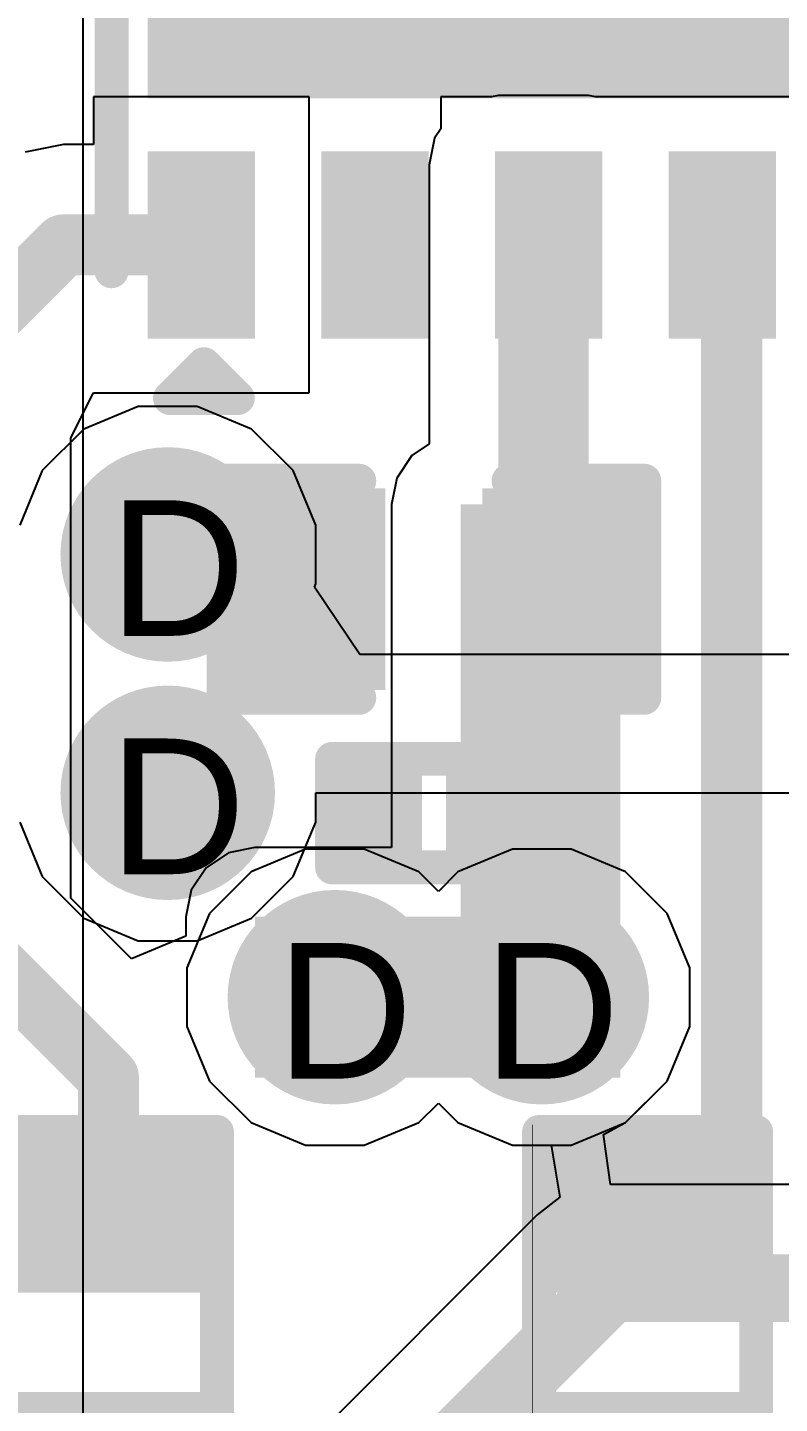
# Model space of a CAD drawing. Header units: inches. Extents: x 0 to 5401, y 0 to 5414.
# Drawn here: x 73.36 to 76.17, y 85.16 to 90.31 of the extents above; entities that cross this region are included whole.
import ezdxf

# ---------------------------------------------------------------- set-up
doc = ezdxf.new("R2010")
doc.units = ezdxf.units.IN
for name, color, linetype in [('Bottom Layer', 5, 'Continuous'), ('Bottom Solder', 6, 'Continuous'), ('Drill Drawing', 1, 'Continuous'), ('Layer 1', 16, 'Continuous'), ('Layer 2', 76, 'Continuous'), ('Top Layer', 1, 'Continuous'), ('Top Overlay', 2, 'Continuous'), ('Top Paste', 8, 'Continuous'), ('Top Solder', 216, 'Continuous'), ('Via Holes', 16, 'Continuous')]:
    doc.layers.add(name, color=color, linetype=linetype)
doc.styles.add('Arial', font='', dxfattribs={"height": 0.2})
doc.styles.get('Arial').set_extended_font_data('Arial')

# ---------------------------------------------------------------- blocks, each defined once
blk = doc.blocks.new('VSON_14_3_4_5__31')
at = {"layer": 'Top Layer'}
for points in [[(-1.10000034, 2.1000085), (-1.10000034, 1.8000091), (-1.69999914, 1.8000091), (-1.69999914, 2.1000085)], [(0.7999983999999999, 2.0999958), (0.7999984, -2.0999958), (-0.7999983999999999, -2.0999958), (-0.7999984, 2.0999958)], [(1.69999914, 2.1000085), (1.69999914, 1.8000091), (1.10000034, 1.8000091), (1.10000034, 2.1000085)], [(-1.10000034, 1.4499971), (-1.10000034, 1.1499977), (-1.69999914, 1.1499977), (-1.69999914, 1.4499971)], [(1.69999914, 1.4499971), (1.69999914, 1.1499977), (1.10000034, 1.1499977), (1.10000034, 1.4499971)], [(-1.10000034, 0.8000110999999999), (-1.10000034, 0.5000117000000001), (-1.69999914, 0.5000117000000001), (-1.69999914, 0.8000110999999999)], [(1.69999914, 0.8000110999999999), (1.69999914, 0.5000117000000001), (1.10000034, 0.5000117000000001), (1.10000034, 0.8000110999999999)], [(-1.10000034, 0.1499997), (-1.10000034, -0.1499997), (-1.69999914, -0.1499997), (-1.69999914, 0.1499997)], [(1.69999914, 0.1499997), (1.69999914, -0.1499997), (1.10000034, -0.1499997), (1.10000034, 0.1499997)], [(-1.10000034, -0.5000117000000001), (-1.10000034, -0.8000110999999999), (-1.69999914, -0.8000110999999999), (-1.69999914, -0.5000117000000001)], [(1.69999914, -0.5000117000000001), (1.69999914, -0.8000110999999999), (1.10000034, -0.8000110999999999), (1.10000034, -0.5000117000000001)], [(-1.10000034, -1.1499977), (-1.10000034, -1.4499971), (-1.69999914, -1.4499971), (-1.69999914, -1.1499977)], [(1.69999914, -1.1499977), (1.69999914, -1.4499971), (1.10000034, -1.4499971), (1.10000034, -1.1499977)], [(-1.10000034, -1.8000091), (-1.10000034, -2.1000085), (-1.69999914, -2.1000085), (-1.69999914, -1.8000091)], [(1.69999914, -1.8000091), (1.69999914, -2.1000085), (1.10000034, -2.1000085), (1.10000034, -1.8000091)]]:
    blk.add_hatch(color=1, dxfattribs=at).paths.add_polyline_path(points)
at = {"layer": 'Top Solder'}
for points in [[(-1.04920034, 2.1508085), (-1.04920034, 1.7492091), (-1.75079914, 1.7492091), (-1.75079914, 2.1508085)], [(0.8507983999999997, 2.1507958), (0.8507984000000001, -2.1507958), (-0.8507983999999997, -2.1507958), (-0.8507984000000001, 2.1507958)], [(1.75079914, 2.1508085), (1.75079914, 1.7492091), (1.04920034, 1.7492091), (1.04920034, 2.1508085)], [(-1.04920034, 1.5007971), (-1.04920034, 1.0991977), (-1.75079914, 1.0991977), (-1.75079914, 1.5007971)], [(1.75079914, 1.5007971), (1.75079914, 1.0991977), (1.04920034, 1.0991977), (1.04920034, 1.5007971)], [(-1.04920034, 0.8508110999999999), (-1.04920034, 0.4492117), (-1.75079914, 0.4492117), (-1.75079914, 0.8508110999999999)], [(1.75079914, 0.8508110999999999), (1.75079914, 0.4492117), (1.04920034, 0.4492117), (1.04920034, 0.8508110999999999)], [(-1.04920034, 0.2007997), (-1.04920034, -0.2007997), (-1.75079914, -0.2007997), (-1.75079914, 0.2007997)], [(1.75079914, 0.2007997), (1.75079914, -0.2007997), (1.04920034, -0.2007997), (1.04920034, 0.2007997)], [(-1.04920034, -0.4492117), (-1.04920034, -0.8508110999999999), (-1.75079914, -0.8508110999999999), (-1.75079914, -0.4492117)], [(1.75079914, -0.4492117), (1.75079914, -0.8508110999999999), (1.04920034, -0.8508110999999999), (1.04920034, -0.4492117)], [(-1.04920034, -1.0991977), (-1.04920034, -1.5007971), (-1.75079914, -1.5007971), (-1.75079914, -1.0991977)], [(1.75079914, -1.0991977), (1.75079914, -1.5007971), (1.04920034, -1.5007971), (1.04920034, -1.0991977)], [(-1.04920034, -1.7492091), (-1.04920034, -2.1508085), (-1.75079914, -2.1508085), (-1.75079914, -1.7492091)], [(1.75079914, -1.7492091), (1.75079914, -2.1508085), (1.04920034, -2.1508085), (1.04920034, -1.7492091)]]:
    blk.add_hatch(color=216, dxfattribs=at).paths.add_polyline_path(points)
at = {"layer": 'Top Overlay'}
for points in [[(-1.4986, 2.286, 0.127, 0.127, 0), (1.4732, 2.286, 0.127, 0.127, 0)], [(-1.97355968, 2.06727552, 0.127, 0.127, 0), (-1.84655968, 1.94027552, 0.127, 0.127, 0)], [(-1.97355968, 2.06727552, 0.127, 0.127, 0), (-1.97355968, 1.81327552, 0.127, 0.127, 0)], [(-1.84655968, 1.94027552, 0.127, 0.127, 0), (-1.97355968, 1.81327552, 0.127, 0.127, 0)], [(-1.4986, -2.286, 0.127, 0.127, 0), (1.4732, -2.286, 0.127, 0.127, 0)]]:
    blk.add_lwpolyline(points, format="xyseb", dxfattribs=at)
for points in [[(-1.53035, 2.286, 0.0635, 0.0635, 1), (-1.46685, 2.286, 0.0635, 0.0635, 1)], [(1.44145, 2.286, 0.0635, 0.0635, 1), (1.50495, 2.286, 0.0635, 0.0635, 1)], [(-2.00530968, 2.06727552, 0.0635, 0.0635, 1), (-1.94180968, 2.06727552, 0.0635, 0.0635, 1)], [(-2.00530968, 2.06727552, 0.0635, 0.0635, 1), (-1.94180968, 2.06727552, 0.0635, 0.0635, 1)], [(-1.87830968, 1.94027552, 0.0635, 0.0635, 1), (-1.81480968, 1.94027552, 0.0635, 0.0635, 1)], [(-1.87830968, 1.94027552, 0.0635, 0.0635, 1), (-1.81480968, 1.94027552, 0.0635, 0.0635, 1)], [(-2.00530968, 1.81327552, 0.0635, 0.0635, 1), (-1.94180968, 1.81327552, 0.0635, 0.0635, 1)], [(-2.00530968, 1.81327552, 0.0635, 0.0635, 1), (-1.94180968, 1.81327552, 0.0635, 0.0635, 1)], [(-1.53035, -2.286, 0.0635, 0.0635, 1), (-1.46685, -2.286, 0.0635, 0.0635, 1)], [(1.44145, -2.286, 0.0635, 0.0635, 1), (1.50495, -2.286, 0.0635, 0.0635, 1)]]:
    blk.add_lwpolyline(points, format="xyseb", close=True, dxfattribs=at)
blk = doc.blocks.new('R___0402_131')
at = {"layer": 'Top Layer'}
for points in [[(-0.6985, -0.3175), (-0.6985, 0.3174999999999999), (-0.2413000000000001, 0.3175), (-0.2412999999999999, -0.3174999999999999)], [(0.2413000000000001, -0.3175), (0.2412999999999999, 0.3174999999999999), (0.6985, 0.3175), (0.6985, -0.3174999999999999)]]:
    blk.add_hatch(color=1, dxfattribs=at).paths.add_polyline_path(points)
at = {"layer": 'Top Paste'}
for points in [[(-0.6985, -0.3175), (-0.6985, 0.3174999999999999), (-0.2413000000000001, 0.3175), (-0.2412999999999999, -0.3174999999999999)], [(0.2413000000000001, -0.3175), (0.2412999999999999, 0.3174999999999999), (0.6985, 0.3175), (0.6985, -0.3174999999999999)]]:
    blk.add_hatch(color=8, dxfattribs=at).paths.add_polyline_path(points)
at = {"layer": 'Top Solder'}
for points in [[(-0.75350116, -0.3725011600000001), (-0.75350116, 0.3725011599999999), (-0.18629884, 0.3725011600000001), (-0.1862988399999999, -0.3725011599999999)], [(0.18629884, -0.3725011600000001), (0.1862988399999999, 0.3725011599999999), (0.75350116, 0.3725011600000001), (0.75350116, -0.3725011599999999)]]:
    blk.add_hatch(color=216, dxfattribs=at).paths.add_polyline_path(points)
at = {"layer": 'Top Overlay'}
for points in [[(-0.7874, -0.4064, 0.127, 0.127, 0), (-0.7874, 0.4064, 0.127, 0.127, 0)], [(0.7874, 0.4064, 0.127, 0.127, 0), (-0.7874, 0.4064, 0.127, 0.127, 0)], [(0.7874, -0.4064, 0.127, 0.127, 0), (0.7874, 0.4064, 0.127, 0.127, 0)], [(0.7874, -0.4064, 0.127, 0.127, 0), (-0.7874, -0.4064, 0.127, 0.127, 0)], [(0.8128, -0.4318, 0.0032258, 0.0032258, 0), (-0.8128, -0.4318, 0.0032258, 0.0032258, 0)]]:
    blk.add_lwpolyline(points, format="xyseb", dxfattribs=at)
for points in [[(-0.8191499999999999, 0.4064, 0.0635, 0.0635, 1), (-0.7556499999999999, 0.4064, 0.0635, 0.0635, 1)], [(-0.8191499999999999, 0.4064, 0.0635, 0.0635, 1), (-0.7556499999999999, 0.4064, 0.0635, 0.0635, 1)], [(0.7556499999999999, 0.4064, 0.0635, 0.0635, 1), (0.8191499999999999, 0.4064, 0.0635, 0.0635, 1)], [(0.7556499999999999, 0.4064, 0.0635, 0.0635, 1), (0.8191499999999999, 0.4064, 0.0635, 0.0635, 1)], [(-0.8191499999999999, -0.4064, 0.0635, 0.0635, 1), (-0.7556499999999999, -0.4064, 0.0635, 0.0635, 1)], [(-0.8191499999999999, -0.4064, 0.0635, 0.0635, 1), (-0.7556499999999999, -0.4064, 0.0635, 0.0635, 1)], [(0.7556499999999999, -0.4064, 0.0635, 0.0635, 1), (0.8191499999999999, -0.4064, 0.0635, 0.0635, 1)], [(0.7556499999999999, -0.4064, 0.0635, 0.0635, 1), (0.8191499999999999, -0.4064, 0.0635, 0.0635, 1)], [(-0.81360518, -0.4318, 0.0016129, 0.0016129, 1), (-0.8119948199999999, -0.4318, 0.0016129, 0.0016129, 1)], [(0.8119948199999999, -0.4318, 0.0016129, 0.0016129, 1), (0.81360518, -0.4318, 0.0016129, 0.0016129, 1)]]:
    blk.add_lwpolyline(points, format="xyseb", close=True, dxfattribs=at)
blk = doc.blocks.new('R___0402_132')
at = {"layer": 'Top Layer'}
for points in [[(-0.6985, -0.3175), (-0.6985, 0.3174999999999999), (-0.2413000000000001, 0.3175), (-0.2412999999999999, -0.3174999999999999)], [(0.2413000000000001, -0.3175), (0.2412999999999999, 0.3174999999999999), (0.6985, 0.3175), (0.6985, -0.3174999999999999)]]:
    blk.add_hatch(color=1, dxfattribs=at).paths.add_polyline_path(points)
at = {"layer": 'Top Paste'}
for points in [[(-0.6985, -0.3175), (-0.6985, 0.3174999999999999), (-0.2413000000000001, 0.3175), (-0.2412999999999999, -0.3174999999999999)], [(0.2413000000000001, -0.3175), (0.2412999999999999, 0.3174999999999999), (0.6985, 0.3175), (0.6985, -0.3174999999999999)]]:
    blk.add_hatch(color=8, dxfattribs=at).paths.add_polyline_path(points)
at = {"layer": 'Top Solder'}
for points in [[(-0.75350116, -0.3725011600000001), (-0.75350116, 0.3725011599999999), (-0.18629884, 0.3725011600000001), (-0.1862988399999999, -0.3725011599999999)], [(0.18629884, -0.3725011600000001), (0.1862988399999999, 0.3725011599999999), (0.75350116, 0.3725011600000001), (0.75350116, -0.3725011599999999)]]:
    blk.add_hatch(color=216, dxfattribs=at).paths.add_polyline_path(points)
at = {"layer": 'Top Overlay'}
for points in [[(-0.7874, -0.4064, 0.127, 0.127, 0), (-0.7874, 0.4064, 0.127, 0.127, 0)], [(0.7874, 0.4064, 0.127, 0.127, 0), (-0.7874, 0.4064, 0.127, 0.127, 0)], [(0.7874, -0.4064, 0.127, 0.127, 0), (0.7874, 0.4064, 0.127, 0.127, 0)], [(0.7874, -0.4064, 0.127, 0.127, 0), (-0.7874, -0.4064, 0.127, 0.127, 0)], [(0.8128, -0.4318, 0.0032258, 0.0032258, 0), (-0.8128, -0.4318, 0.0032258, 0.0032258, 0)]]:
    blk.add_lwpolyline(points, format="xyseb", dxfattribs=at)
for points in [[(-0.8191499999999999, 0.4064, 0.0635, 0.0635, 1), (-0.7556499999999999, 0.4064, 0.0635, 0.0635, 1)], [(-0.8191499999999999, 0.4064, 0.0635, 0.0635, 1), (-0.7556499999999999, 0.4064, 0.0635, 0.0635, 1)], [(0.7556499999999999, 0.4064, 0.0635, 0.0635, 1), (0.8191499999999999, 0.4064, 0.0635, 0.0635, 1)], [(0.7556499999999999, 0.4064, 0.0635, 0.0635, 1), (0.8191499999999999, 0.4064, 0.0635, 0.0635, 1)], [(-0.8191499999999999, -0.4064, 0.0635, 0.0635, 1), (-0.7556499999999999, -0.4064, 0.0635, 0.0635, 1)], [(-0.8191499999999999, -0.4064, 0.0635, 0.0635, 1), (-0.7556499999999999, -0.4064, 0.0635, 0.0635, 1)], [(0.7556499999999999, -0.4064, 0.0635, 0.0635, 1), (0.8191499999999999, -0.4064, 0.0635, 0.0635, 1)], [(0.7556499999999999, -0.4064, 0.0635, 0.0635, 1), (0.8191499999999999, -0.4064, 0.0635, 0.0635, 1)], [(-0.81360518, -0.4318, 0.0016129, 0.0016129, 1), (-0.8119948199999999, -0.4318, 0.0016129, 0.0016129, 1)], [(0.8119948199999999, -0.4318, 0.0016129, 0.0016129, 1), (0.81360518, -0.4318, 0.0016129, 0.0016129, 1)]]:
    blk.add_lwpolyline(points, format="xyseb", close=True, dxfattribs=at)
blk = doc.blocks.new('DSN0603_2_222')
at = {"layer": 'Top Layer'}
for points in [[(-0.2999994, 0.11999976), (-0.0999998, 0.11999976), (-0.0999998, -0.11999976), (-0.2999994, -0.11999976)], [(0.0999998, 0.11999976), (0.2999994, 0.11999976), (0.2999994, -0.11999976), (0.0999998, -0.11999976)]]:
    blk.add_hatch(color=1, dxfattribs=at).paths.add_polyline_path(points)
at = {"layer": 'Top Paste'}
for points in [[(-0.2999994, 0.11999976), (-0.0999998, 0.11999976), (-0.0999998, -0.11999976), (-0.2999994, -0.11999976)], [(0.0999998, 0.11999976), (0.2999994, 0.11999976), (0.2999994, -0.11999976), (0.0999998, -0.11999976)]]:
    blk.add_hatch(color=8, dxfattribs=at).paths.add_polyline_path(points)
at = {"layer": 'Top Solder'}
for points in [[(-0.35500056, 0.17500092), (-0.04499863999999999, 0.17500092), (-0.04499863999999999, -0.17500092), (-0.35500056, -0.17500092)], [(0.04499863999999999, 0.17500092), (0.35500056, 0.17500092), (0.35500056, -0.17500092), (0.04499863999999999, -0.17500092)]]:
    blk.add_hatch(color=216, dxfattribs=at).paths.add_polyline_path(points)
at = {"layer": 'Top Overlay'}
for points in [[(-0.3809999999999999, 0.2032, 0.127, 0.127, 0), (-0.3809999999999999, -0.2032, 0.127, 0.127, 0)], [(0.3809999999999999, 0.2032, 0.127, 0.127, 0), (-0.3809999999999999, 0.2032, 0.127, 0.127, 0)], [(0.3809999999999999, 0.2032, 0.127, 0.127, 0), (0.3809999999999999, -0.2032, 0.127, 0.127, 0)], [(0.3809999999999999, -0.2032, 0.127, 0.127, 0), (-0.3809999999999999, -0.2032, 0.127, 0.127, 0)]]:
    blk.add_lwpolyline(points, format="xyseb", dxfattribs=at)
for points in [[(-0.41275, 0.2032, 0.0635, 0.0635, 1), (-0.34925, 0.2032, 0.0635, 0.0635, 1)], [(-0.41275, 0.2032, 0.0635, 0.0635, 1), (-0.34925, 0.2032, 0.0635, 0.0635, 1)], [(0.34925, 0.2032, 0.0635, 0.0635, 1), (0.41275, 0.2032, 0.0635, 0.0635, 1)], [(0.34925, 0.2032, 0.0635, 0.0635, 1), (0.41275, 0.2032, 0.0635, 0.0635, 1)], [(-0.41275, -0.2032, 0.0635, 0.0635, 1), (-0.34925, -0.2032, 0.0635, 0.0635, 1)], [(-0.41275, -0.2032, 0.0635, 0.0635, 1), (-0.34925, -0.2032, 0.0635, 0.0635, 1)], [(0.34925, -0.2032, 0.0635, 0.0635, 1), (0.41275, -0.2032, 0.0635, 0.0635, 1)], [(0.34925, -0.2032, 0.0635, 0.0635, 1), (0.41275, -0.2032, 0.0635, 0.0635, 1)]]:
    blk.add_lwpolyline(points, format="xyseb", close=True, dxfattribs=at)
blk = doc.blocks.new('C___0402_287')
at = {"layer": 'Top Layer'}
for points in [[(-0.6985, -0.3175), (-0.6985, 0.3175), (-0.2412999999999999, 0.3175), (-0.2413, -0.3175)], [(0.2412999999999999, -0.3175), (0.2413, 0.3175), (0.6985, 0.3175), (0.6985, -0.3175)]]:
    blk.add_hatch(color=1, dxfattribs=at).paths.add_polyline_path(points)
at = {"layer": 'Top Paste'}
for points in [[(-0.6985, -0.3175), (-0.6985, 0.3175), (-0.2412999999999999, 0.3175), (-0.2413, -0.3175)], [(0.2412999999999999, -0.3175), (0.2413, 0.3175), (0.6985, 0.3175), (0.6985, -0.3175)]]:
    blk.add_hatch(color=8, dxfattribs=at).paths.add_polyline_path(points)
at = {"layer": 'Top Solder'}
for points in [[(-0.7584998799999999, -0.37749988), (-0.7584998799999999, 0.37749988), (-0.18130012, 0.37749988), (-0.18130012, -0.37749988)], [(0.18130012, -0.37749988), (0.18130012, 0.37749988), (0.7584998799999999, 0.37749988), (0.7584998799999999, -0.37749988)]]:
    blk.add_hatch(color=216, dxfattribs=at).paths.add_polyline_path(points)
at = {"layer": 'Top Overlay'}
for points in [[(-0.2794, 0.4064, 0.127, 0.127, 0), (-0.7874, 0.4064, 0.127, 0.127, 0)], [(-0.7874, 0.4064, 0.127, 0.127, 0), (-0.7874, -0.4064, 0.127, 0.127, 0)], [(0.7874, 0.4064, 0.127, 0.127, 0), (0.2794, 0.4064, 0.127, 0.127, 0)], [(0.7874, 0.4064, 0.127, 0.127, 0), (0.7874, -0.4064, 0.127, 0.127, 0)], [(-0.2794, -0.4064, 0.127, 0.127, 0), (-0.7874, -0.4064, 0.127, 0.127, 0)], [(0.7874, -0.4064, 0.127, 0.127, 0), (0.2794, -0.4064, 0.127, 0.127, 0)]]:
    blk.add_lwpolyline(points, format="xyseb", dxfattribs=at)
for points in [[(-0.8191499999999999, 0.4064, 0.0635, 0.0635, 1), (-0.7556499999999999, 0.4064, 0.0635, 0.0635, 1)], [(-0.8191499999999999, 0.4064, 0.0635, 0.0635, 1), (-0.7556499999999999, 0.4064, 0.0635, 0.0635, 1)], [(-0.31115, 0.4064, 0.0635, 0.0635, 1), (-0.24765, 0.4064, 0.0635, 0.0635, 1)], [(0.24765, 0.4064, 0.0635, 0.0635, 1), (0.31115, 0.4064, 0.0635, 0.0635, 1)], [(0.7556499999999999, 0.4064, 0.0635, 0.0635, 1), (0.8191499999999999, 0.4064, 0.0635, 0.0635, 1)], [(0.7556499999999999, 0.4064, 0.0635, 0.0635, 1), (0.8191499999999999, 0.4064, 0.0635, 0.0635, 1)], [(-0.8191499999999999, -0.4064, 0.0635, 0.0635, 1), (-0.7556499999999999, -0.4064, 0.0635, 0.0635, 1)], [(-0.8191499999999999, -0.4064, 0.0635, 0.0635, 1), (-0.7556499999999999, -0.4064, 0.0635, 0.0635, 1)], [(-0.31115, -0.4064, 0.0635, 0.0635, 1), (-0.24765, -0.4064, 0.0635, 0.0635, 1)], [(0.24765, -0.4064, 0.0635, 0.0635, 1), (0.31115, -0.4064, 0.0635, 0.0635, 1)], [(0.7556499999999999, -0.4064, 0.0635, 0.0635, 1), (0.8191499999999999, -0.4064, 0.0635, 0.0635, 1)], [(0.7556499999999999, -0.4064, 0.0635, 0.0635, 1), (0.8191499999999999, -0.4064, 0.0635, 0.0635, 1)]]:
    blk.add_lwpolyline(points, format="xyseb", close=True, dxfattribs=at)

msp = doc.modelspace()

# ---------------------------------------------------------------- hatches: boundary and pattern name
at = {"layer": 'Bottom Layer'}
h = msp.add_hatch(color=5, dxfattribs=at)
edge = h.paths.add_edge_path()
edge.add_arc((73.88255734, 88.33799452), 0.2999994, 0, 360)
h = msp.add_hatch(color=5, dxfattribs=at)
edge = h.paths.add_edge_path()
edge.add_arc((73.88255734, 87.44561123999999), 0.2999994, 0, 360)
h = msp.add_hatch(color=5, dxfattribs=at)
edge = h.paths.add_edge_path()
edge.add_arc((74.50829396, 86.68020764), 0.2999994, 0, 360)
h = msp.add_hatch(color=5, dxfattribs=at)
edge = h.paths.add_edge_path()
edge.add_arc((75.28287965999999, 86.68020764), 0.2999994, 0, 360)
at = {"layer": 'Bottom Solder'}
h = msp.add_hatch(color=6, dxfattribs=at)
edge = h.paths.add_edge_path()
edge.add_arc((73.88255734, 88.33799452), 0.4015993999999999, 0, 360)
h = msp.add_hatch(color=6, dxfattribs=at)
edge = h.paths.add_edge_path()
edge.add_arc((73.88255734, 87.44561123999999), 0.4015993999999999, 0, 360)
h = msp.add_hatch(color=6, dxfattribs=at)
edge = h.paths.add_edge_path()
edge.add_arc((74.50829396, 86.68020764), 0.4015993999999999, 0, 360)
h = msp.add_hatch(color=6, dxfattribs=at)
edge = h.paths.add_edge_path()
edge.add_arc((75.28287965999999, 86.68020764), 0.4015993999999999, 0, 360)
at = {"layer": 'Layer 1'}
h = msp.add_hatch(color=16, dxfattribs=at)
edge = h.paths.add_edge_path()
edge.add_arc((73.88255734, 88.33799452), 0.2999994, 0, 360)
h = msp.add_hatch(color=16, dxfattribs=at)
edge = h.paths.add_edge_path()
edge.add_arc((73.88255734, 87.44561123999999), 0.2999994, 0, 360)
h = msp.add_hatch(color=16, dxfattribs=at)
edge = h.paths.add_edge_path()
edge.add_arc((74.50829396, 86.68020764), 0.2999994, 0, 360)
h = msp.add_hatch(color=16, dxfattribs=at)
edge = h.paths.add_edge_path()
edge.add_arc((75.28287965999999, 86.68020764), 0.2999994, 0, 360)
at = {"layer": 'Layer 2'}
h = msp.add_hatch(color=76, dxfattribs=at)
edge = h.paths.add_edge_path()
edge.add_arc((73.88255734, 88.33799452), 0.2999994, 0, 360)
h = msp.add_hatch(color=76, dxfattribs=at)
edge = h.paths.add_edge_path()
edge.add_arc((73.88255734, 87.44561123999999), 0.2999994, 0, 360)
h = msp.add_hatch(color=76, dxfattribs=at)
edge = h.paths.add_edge_path()
edge.add_arc((74.50829396, 86.68020764), 0.2999994, 0, 360)
h = msp.add_hatch(color=76, dxfattribs=at)
edge = h.paths.add_edge_path()
edge.add_arc((75.28287965999999, 86.68020764), 0.2999994, 0, 360)
at = {"layer": 'Top Layer'}
for points in [[(75.12017996, 87.89011124), (75.45827935999999, 87.89011124), (75.45827935999999, 89.79701116), (75.12017996, 89.79701116)], [(74.97887975999998, 86.3794818), (75.57737996, 86.3794818), (75.57737996, 88.52511124), (74.97887975999998, 88.52511124)], [(74.20919118, 86.3794818), (75.57737742, 86.3794818), (75.57737742, 86.98152275999999), (74.20919118, 86.98152275999999)]]:
    msp.add_hatch(color=1, dxfattribs=at).paths.add_polyline_path(points)
h = msp.add_hatch(color=1, dxfattribs=at)
edge = h.paths.add_edge_path()
edge.add_arc((73.88255734, 88.33799452), 0.2999994, 0, 360)
h = msp.add_hatch(color=1, dxfattribs=at)
edge = h.paths.add_edge_path()
edge.add_arc((73.88255734, 87.44561123999999), 0.2999994, 0, 360)
h = msp.add_hatch(color=1, dxfattribs=at)
edge = h.paths.add_edge_path()
edge.add_arc((74.50829396, 86.68020764), 0.2999994, 0, 360)
h = msp.add_hatch(color=1, dxfattribs=at)
edge = h.paths.add_edge_path()
edge.add_arc((75.28287965999999, 86.68020764), 0.2999994, 0, 360)
at = {"layer": 'Top Solder'}
h = msp.add_hatch(color=216, dxfattribs=at)
edge = h.paths.add_edge_path()
edge.add_arc((73.88255734, 88.33799452), 0.4015993999999999, 0, 360)
h = msp.add_hatch(color=216, dxfattribs=at)
edge = h.paths.add_edge_path()
edge.add_arc((73.88255734, 87.44561123999999), 0.4015993999999999, 0, 360)
h = msp.add_hatch(color=216, dxfattribs=at)
edge = h.paths.add_edge_path()
edge.add_arc((74.50829396, 86.68020764), 0.4015993999999999, 0, 360)
h = msp.add_hatch(color=216, dxfattribs=at)
edge = h.paths.add_edge_path()
edge.add_arc((75.28287965999999, 86.68020764), 0.4015993999999999, 0, 360)
at = {"layer": 'Via Holes'}
h = msp.add_hatch(color=7, dxfattribs=at)
edge = h.paths.add_edge_path()
edge.add_arc((73.88255734, 88.33799452), 0.1499997, 0, 360)
h = msp.add_hatch(color=7, dxfattribs=at)
edge = h.paths.add_edge_path()
edge.add_arc((73.88255734, 87.44561123999999), 0.1499997, 0, 360)
h = msp.add_hatch(color=7, dxfattribs=at)
edge = h.paths.add_edge_path()
edge.add_arc((74.50829396, 86.68020764), 0.1499997, 0, 360)
h = msp.add_hatch(color=7, dxfattribs=at)
edge = h.paths.add_edge_path()
edge.add_arc((75.28287965999999, 86.68020764), 0.1499997, 0, 360)

# ---------------------------------------------------------------- linework, layer by layer
at = {"layer": 'Bottom Layer'}
for p, q in [((73.56574821999999, 84.45268352000001), (73.56574821999999, 91.20250492)), ((74.39809605999999, 87.23420704), (74.1944795, 87.14986634)), ((74.61849185999999, 87.23420704), (74.39809605999999, 87.23420704)), ((74.82210841999999, 87.14986634), (74.61849185999999, 87.23420704)), ((75.17268176, 87.23420704), (74.9690652, 87.14986634)), ((75.39307756, 87.23420704), (75.17268176, 87.23420704)), ((75.59669412, 87.14986634), (75.39307756, 87.23420704)), ((74.1944795, 87.14986634), (74.03863525999999, 86.9940221)), ((74.89558553999998, 87.07638668), (74.82210841999999, 87.14986634)), ((74.9690652, 87.14986634), (74.89558553999998, 87.07638668)), ((75.75253835999999, 86.9940221), (75.59669412, 87.14986634)), ((74.03863525999999, 86.9940221), (73.95429456, 86.79040554)), ((75.83687905999999, 86.79040554), (75.75253835999999, 86.9940221)), ((73.95429456, 86.79040554), (73.95429456, 86.57000973999999)), ((75.83687905999999, 86.57000973999999), (75.83687905999999, 86.79040554)), ((73.95429456, 86.57000973999999), (74.03863525999999, 86.36639318)), ((75.75253835999999, 86.36639318), (75.83687905999999, 86.57000973999999)), ((74.03863525999999, 86.36639318), (74.1944795, 86.21054894)), ((75.66496169999999, 86.27881651999999), (75.75253835999999, 86.36639318)), ((74.82210841999999, 86.21054894), (74.89558553999998, 86.2840286)), ((74.89558553999998, 86.2840286), (74.9690652, 86.21054894)), ((75.59669666, 86.2105464), (75.66496169999999, 86.27881651999999)), ((74.1944795, 86.21054894), (74.39809605999999, 86.12620824)), ((74.61849185999999, 86.12620824), (74.82210841999999, 86.21054894)), ((74.9690652, 86.21054894), (75.17268176, 86.12620824)), ((75.51427366, 86.16652565999999), (75.59669666, 86.2105464)), ((75.51427366, 86.16651804), (75.51427366, 86.16652565999999)), ((75.5142762, 86.16651804), (75.51427366, 86.16651804)), ((75.54035946, 85.97901777999999), (75.5142762, 86.16651804)), ((74.39809605999999, 86.12620824), (74.61849185999999, 86.12620824)), ((75.17268176, 86.12620824), (75.3147211, 86.12620824)), ((75.3147211, 86.12620824), (75.31807135999999, 86.12620315999999)), ((75.31807135999999, 86.12620315999999), (75.35076878, 85.9311337)), ((75.54878464, 85.9790127), (75.54035946, 85.97901777999999)), ((77.13103192, 85.9790127), (75.54878464, 85.9790127)), ((75.35077131999999, 85.93112608), (75.26566608, 85.86523594)), ((75.35076878, 85.9311337), (75.35076878, 85.93113624)), ((75.35076878, 85.93113624), (75.35077131999999, 85.93112608)), ((75.26566608, 85.86523594), (75.2084094, 85.80797418)), ((75.2084094, 85.80797418), (73.76894822, 84.368513))]:
    msp.add_line(p, q, dxfattribs=at)
for points in [[(73.86360894, 83.91380219999999, 0.254, 0.254, 0), (75.54035438, 85.59054764, 0.254, 0.254, 0)], [(75.54035438, 85.59054764, 0.254, 0.254, 0), (77.29193838, 85.59054764, 0.254, 0.254, 0)]]:
    msp.add_lwpolyline(points, format="xyseb", dxfattribs=at)
msp.add_lwpolyline([(75.47685437999999, 85.59054764, 0.127, 0.127, 1), (75.60385438, 85.59054764, 0.127, 0.127, 1)], format="xyseb", close=True, dxfattribs=at)
msp.add_lwpolyline([(75.47685437999999, 85.59054764, 0.127, 0.127, 1), (75.60385438, 85.59054764, 0.127, 0.127, 1)], format="xyseb", close=True, dxfattribs=at)
at = {"layer": 'Layer 1'}
for p, q in [((74.39809605999999, 87.23420704), (74.1944795, 87.14986634)), ((74.61849185999999, 87.23420704), (74.39809605999999, 87.23420704)), ((74.82210841999999, 87.14986634), (74.61849185999999, 87.23420704)), ((75.17268176, 87.23420704), (74.9690652, 87.14986634)), ((75.39307756, 87.23420704), (75.17268176, 87.23420704)), ((75.59669412, 87.14986634), (75.39307756, 87.23420704)), ((74.1944795, 87.14986634), (74.03863525999999, 86.9940221)), ((74.89558553999998, 87.07638668), (74.82210841999999, 87.14986634)), ((74.9690652, 87.14986634), (74.89558553999998, 87.07638668)), ((75.75253835999999, 86.9940221), (75.59669412, 87.14986634)), ((74.03863525999999, 86.9940221), (73.95429456, 86.79040554)), ((75.83687905999999, 86.79040554), (75.75253835999999, 86.9940221)), ((73.95429456, 86.79040554), (73.95429456, 86.57000973999999)), ((75.83687905999999, 86.57000973999999), (75.83687905999999, 86.79040554)), ((73.95429456, 86.57000973999999), (74.03863525999999, 86.36639318)), ((75.75253835999999, 86.36639318), (75.83687905999999, 86.57000973999999)), ((74.03863525999999, 86.36639318), (74.1944795, 86.21054894)), ((75.59669412, 86.21054894), (75.75253835999999, 86.36639318)), ((74.82210841999999, 86.21054894), (74.89558553999998, 86.2840286)), ((74.89558553999998, 86.2840286), (74.9690652, 86.21054894)), ((74.1944795, 86.21054894), (74.39809605999999, 86.12620824)), ((74.61849185999999, 86.12620824), (74.82210841999999, 86.21054894)), ((74.9690652, 86.21054894), (75.17268176, 86.12620824)), ((75.39307756, 86.12620824), (75.59669412, 86.21054894)), ((74.39809605999999, 86.12620824), (74.61849185999999, 86.12620824)), ((75.17268176, 86.12620824), (75.39307756, 86.12620824))]:
    msp.add_line(p, q, dxfattribs=at)
at = {"layer": 'Layer 2'}
for p, q in [((73.77235943999999, 88.89199391999999), (73.56874288, 88.80765322)), ((73.99275524, 88.89199391999999), (73.77235943999999, 88.89199391999999)), ((74.1963718, 88.80765322), (73.99275524, 88.89199391999999)), ((73.56874288, 88.80765322), (73.41289864, 88.65180897999998)), ((74.35221604, 88.65180897999998), (74.1963718, 88.80765322)), ((73.41289864, 88.65180897999998), (73.32855794, 88.44819242)), ((74.43655674, 88.44819242), (74.35221604, 88.65180897999998)), ((74.43655674, 88.22779661999999), (74.43655674, 88.44819242)), ((74.43144118, 88.2154446), (74.43655674, 88.22779661999999)), ((74.60203774, 87.96356296), (74.43144118, 88.2154446)), ((78.93324828, 87.96356296), (74.60203774, 87.96356296)), ((74.43655674, 87.33541333999999), (74.43655674, 87.44561123999999)), ((74.43655674, 87.44561123999999), (79.4512, 87.44561123999999)), ((73.32855794, 87.33541333999999), (73.41289864, 87.13179677999999)), ((74.35221604, 87.13179677999999), (74.43655674, 87.33541333999999)), ((73.41289864, 87.13179677999999), (73.56874288, 86.97595254)), ((74.1963718, 86.97595254), (74.35221604, 87.13179677999999)), ((73.56874288, 86.97595254), (73.77235943999999, 86.89161184)), ((73.99275524, 86.89161184), (74.1963718, 86.97595254)), ((73.77235943999999, 86.89161184), (73.99275524, 86.89161184))]:
    msp.add_line(p, q, dxfattribs=at)
at = {"layer": 'Top Layer'}
for p, q in [((74.41228196, 90.05101115999999), (73.60428255999999, 90.05101115999999)), ((73.60428255999999, 90.05101115999999), (73.60428255999999, 89.8725279)), ((74.41228196, 88.94301236), (74.41228196, 90.05101115999999)), ((75.0951635, 90.05101115999999), (74.90427996, 90.05101115999999)), ((74.90427996, 90.05101115999999), (74.90427996, 89.93108251999999)), ((75.12017996, 90.05598701999999), (75.0951635, 90.05101115999999)), ((75.45827935999999, 90.05598701999999), (75.12017996, 90.05598701999999)), ((75.48329582, 90.05101115999999), (75.45827935999999, 90.05598701999999)), ((78.31229955999999, 90.05101115999999), (75.48329582, 90.05101115999999)), ((74.90427996, 89.93108251999999), (74.88091704, 89.89611688)), ((73.49222538, 89.8725279), (73.34852233999999, 89.84394273999999)), ((73.60428255999999, 89.8725279), (73.49222538, 89.8725279)), ((74.88091704, 89.89611688), (74.8612041, 89.79701116)), ((74.8612041, 89.79701116), (74.8612041, 88.75196625999999)), ((73.5197158, 88.77483896), (73.6042851, 88.94301236)), ((73.6042851, 88.94301236), (74.41228196, 88.94301236)), ((73.5197158, 87.05136768), (73.5197158, 88.77483896)), ((74.8612041, 88.75196625999999), (74.79575591999999, 88.70823508)), ((74.79575591999999, 88.70823508), (74.73961684, 88.62421696)), ((74.73961684, 88.62421696), (74.71990389999999, 88.52511124)), ((74.71990389999999, 88.52511124), (74.71990389999999, 87.24049862)), ((74.20919118, 87.24049862), (74.11008546, 87.22078567999999)), ((74.71990389999999, 87.24049862), (74.20919118, 87.24049862)), ((74.11008546, 87.22078567999999), (74.02606734, 87.1646466)), ((74.02606734, 87.1646466), (73.96992825999999, 87.08062847999999)), ((73.96992825999999, 87.08062847999999), (73.95021532, 86.98152275999999)), ((73.74701531999999, 86.82406816), (73.5197158, 87.05136768)), ((73.95021532, 86.98152275999999), (73.95021532, 86.90823868)), ((73.95021532, 86.90823868), (73.74701531999999, 86.82406816))]:
    msp.add_line(p, q, dxfattribs=at)
for points in [[(73.14419966, 89.14898604, 0.2286, 0.2286, 0), (73.49222538, 89.49701176, 0.2286, 0.2286, 0)], [(73.49222538, 89.49701176, 0.2286, 0.2286, 0), (74.00828226, 89.49701176, 0.2286, 0.2286, 0)], [(75.95829106, 89.49701176, 0.2286, 0.2286, 0), (75.9936123, 89.46169051999999, 0.2286, 0.2286, 0)], [(75.9936123, 86.08384357999999, 0.2286, 0.2286, 0), (75.9936123, 89.46169051999999, 0.2286, 0.2286, 0)], [(73.14419966, 86.89582569999999, 0.2286, 0.2286, 0), (73.66054102, 86.37948433999999, 0.2286, 0.2286, 0)], [(73.66054102, 85.85811124, 0.2286, 0.2286, 0), (73.66054102, 86.37948433999999, 0.2286, 0.2286, 0)], [(75.76787995999999, 85.85811124, 0.2286, 0.2286, 0), (75.9936123, 86.08384357999999, 0.2286, 0.2286, 0)], [(75.67897995999999, 85.85811124, 0.2286, 0.2286, 0), (75.76787995999999, 85.85811124, 0.2286, 0.2286, 0)]]:
    msp.add_lwpolyline(points, format="xyseb", dxfattribs=at)
for points in [[(73.43507537999999, 89.49701176, 0.1143, 0.1143, 1), (73.54937538, 89.49701176, 0.1143, 0.1143, 1)], [(73.43507537999999, 89.49701176, 0.1143, 0.1143, 1), (73.54937538, 89.49701176, 0.1143, 0.1143, 1)], [(73.95113226, 89.49701176, 0.1143, 0.1143, 1), (74.06543226, 89.49701176, 0.1143, 0.1143, 1)], [(75.90114106, 89.49701176, 0.1143, 0.1143, 1), (76.01544106, 89.49701176, 0.1143, 0.1143, 1)], [(75.9364623, 89.46169051999999, 0.1143, 0.1143, 1), (76.05076229999999, 89.46169051999999, 0.1143, 0.1143, 1)], [(75.9364623, 89.46169051999999, 0.1143, 0.1143, 1), (76.05076229999999, 89.46169051999999, 0.1143, 0.1143, 1)], [(73.60339102, 86.37948433999999, 0.1143, 0.1143, 1), (73.71769102, 86.37948433999999, 0.1143, 0.1143, 1)], [(73.60339102, 86.37948433999999, 0.1143, 0.1143, 1), (73.71769102, 86.37948433999999, 0.1143, 0.1143, 1)], [(75.9364623, 86.08384357999999, 0.1143, 0.1143, 1), (76.05076229999999, 86.08384357999999, 0.1143, 0.1143, 1)], [(75.9364623, 86.08384357999999, 0.1143, 0.1143, 1), (76.05076229999999, 86.08384357999999, 0.1143, 0.1143, 1)], [(73.60339102, 85.85811124, 0.1143, 0.1143, 1), (73.71769102, 85.85811124, 0.1143, 0.1143, 1)], [(75.62182996, 85.85811124, 0.1143, 0.1143, 1), (75.73612996, 85.85811124, 0.1143, 0.1143, 1)], [(75.71072996, 85.85811124, 0.1143, 0.1143, 1), (75.82502996, 85.85811124, 0.1143, 0.1143, 1)], [(75.71072996, 85.85811124, 0.1143, 0.1143, 1), (75.82502996, 85.85811124, 0.1143, 0.1143, 1)]]:
    msp.add_lwpolyline(points, format="xyseb", close=True, dxfattribs=at)

# ---------------------------------------------------------------- block references
for name, p, rotation in [('VSON_14_3_4_5__31', (75.95829106, 90.89701149999999), 90), ('C___0402_287', (74.87887996, 88.20761123999999), 180), ('DSN0603_2_222', (74.87887996, 87.36941123999999), 180), ('R___0402_131', (73.66054102, 85.38821124), 270), ('R___0402_132', (75.67897995999999, 85.38821124), 270)]:
    msp.add_blockref(name, p, dxfattribs=dict(rotation=rotation))

# ---------------------------------------------------------------- texts
at = {"layer": 'Drill Drawing', "style": 'Arial'}
for p in [(73.66247904, 88.03327834), (73.66247904, 87.14089505999999), (74.28821565999999, 86.37549145999999), (75.06280136, 86.37549145999999)]:
    msp.add_text('D', height=0.508, dxfattribs=at).set_placement(p)

doc.saveas('drawing.dxf')
